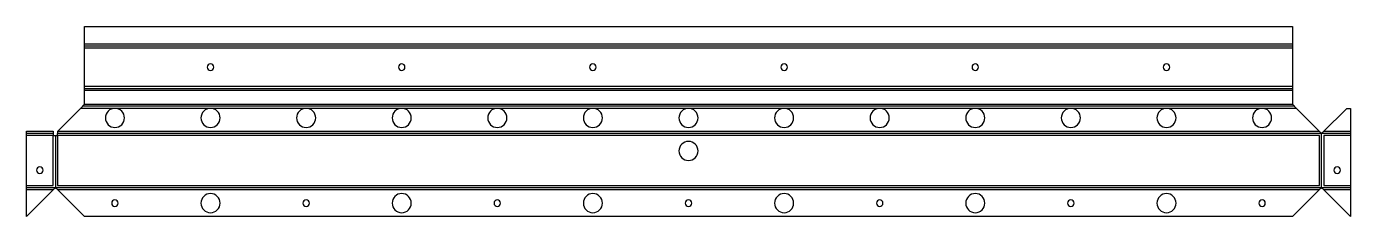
# Model space of a CAD drawing. Header units: millimetres. Extents: x -30 to 662, y 0 to 99.
import ezdxf

# ---------------------------------------------------------------- set-up
doc = ezdxf.new("R2010")
doc.units = ezdxf.units.MM

msp = doc.modelspace()

# ---------------------------------------------------------------- linework, layer by layer
at = {"layer": 'BEND'}
for p, q in [((0, 89.18), (631.86, 89.18)), ((0, 66.92), (631.86, 66.92)), ((632.86, 57.65), (-1, 57.65)), ((-16.37, 43.39), (-30.33, 43.39)), ((-15.2, 42.26), (-15.2, 14.79)), ((647.06, 43.39), (-14.04, 43.39)), ((647.06, 14.79), (647.06, 43.74)), ((662.19, 43.39), (647.06, 43.39)), ((-30.33, 15.13), (-15.2, 15.13)), ((-15.2, 15.13), (647.06, 15.13)), ((647.06, 15.13), (662.19, 15.13))]:
    msp.add_line(p, q, dxfattribs=at)
at = {"layer": 'BEND_EXTENT'}
for p, q in [((0, 90.31), (631.86, 90.31)), ((631.86, 88.05), (0, 88.05)), ((0, 68.05), (631.86, 68.05)), ((631.86, 65.79), (0, 65.79)), ((15.93, 56.52), (-2, 56.52)), ((0, 58.79), (631.86, 58.79)), ((65.93, 56.52), (15.93, 56.52)), ((115.93, 56.52), (65.93, 56.52)), ((165.93, 56.52), (115.93, 56.52)), ((215.93, 56.52), (165.93, 56.52)), ((265.93, 56.52), (215.93, 56.52)), ((315.93, 56.52), (265.93, 56.52)), ((365.93, 56.52), (315.93, 56.52)), ((415.93, 56.52), (365.93, 56.52)), ((465.93, 56.52), (415.93, 56.52)), ((515.93, 56.52), (465.93, 56.52)), ((565.93, 56.52), (515.93, 56.52)), ((615.93, 56.52), (565.93, 56.52)), ((633.86, 56.52), (615.93, 56.52)), ((-16.33, 42.26), (-30.33, 42.26)), ((-16.33, 16.26), (-16.33, 42.26)), ((-14, 44.52), (645.86, 44.52)), ((648.19, 42.26), (648.19, 16.26)), ((662.19, 42.26), (648.19, 42.26)), ((648.26, 44.52), (662.19, 44.52)), ((-30.33, 16.26), (-16.33, 16.26)), ((-16.4, 14), (-30.33, 14)), ((645.86, 14), (-14, 14)), ((648.19, 16.26), (662.19, 16.26)), ((662.19, 14), (648.26, 14))]:
    msp.add_line(p, q, dxfattribs=at)
msp.add_lwpolyline([(-14.07, 16.26), (645.93, 16.26), (645.93, 42.26), (-14.07, 42.26)], close=True, dxfattribs=at)
at = {"layer": 'INTERIOR_PROFILES', "extrusion": (0, 0, -1)}
for centre, radius in [((-65.93, 78.05), 1.7), ((-165.93, 78.05), 1.7), ((-265.93, 78.05), 1.7), ((-365.93, 78.05), 1.7), ((-465.93, 78.05), 1.7), ((-565.93, 78.05), 1.7), ((-15.93, 51.52), 5), ((-65.93, 51.52), 5), ((-115.93, 51.52), 5), ((-165.93, 51.52), 5), ((-215.93, 51.52), 5), ((-265.93, 51.52), 5), ((-315.93, 51.52), 5), ((-365.93, 51.52), 5), ((-415.93, 51.52), 5), ((-465.93, 51.52), 5), ((-515.93, 51.52), 5), ((-565.93, 51.52), 5), ((-615.93, 51.52), 5), ((-315.93, 34.26), 5), ((23.33, 24.26), 1.7), ((-655.19, 24.26), 1.7), ((-15.93, 7), 1.7), ((-65.93, 7), 5), ((-115.93, 7), 1.7), ((-165.93, 7), 5), ((-215.93, 7), 1.7), ((-265.93, 7), 5), ((-315.93, 7), 1.7), ((-365.93, 7), 5), ((-415.93, 7), 1.7), ((-465.93, 7), 5), ((-515.93, 7), 1.7), ((-565.93, 7), 5), ((-615.93, 7), 1.7)]:
    msp.add_circle(centre, radius, dxfattribs=at)
at = {"layer": 'OUTER_PROFILES'}
msp.add_lwpolyline([(646.35, 44.03, 0.414214), (647.77, 44.03), (660.19, 56.45), (662.19, 56.45), (662.19, 0.07), (647.77, 14.49, 0.414214), (646.35, 14.49), (631.86, 0), (0, 0), (-14.49, 14.49, 0.414214), (-15.91, 14.49), (-30.33, 0.07), (-30.33, 44.52), (-16.4, 44.52), (-16.33, 42.26), (-14.07, 42.26), (-14, 44.52), (-2, 56.52), (0, 58.79), (0, 99.31), (631.86, 99.31), (631.86, 58.79), (633.86, 56.52)], format="xyb", close=True, dxfattribs=at)

doc.saveas('drawing.dxf')
